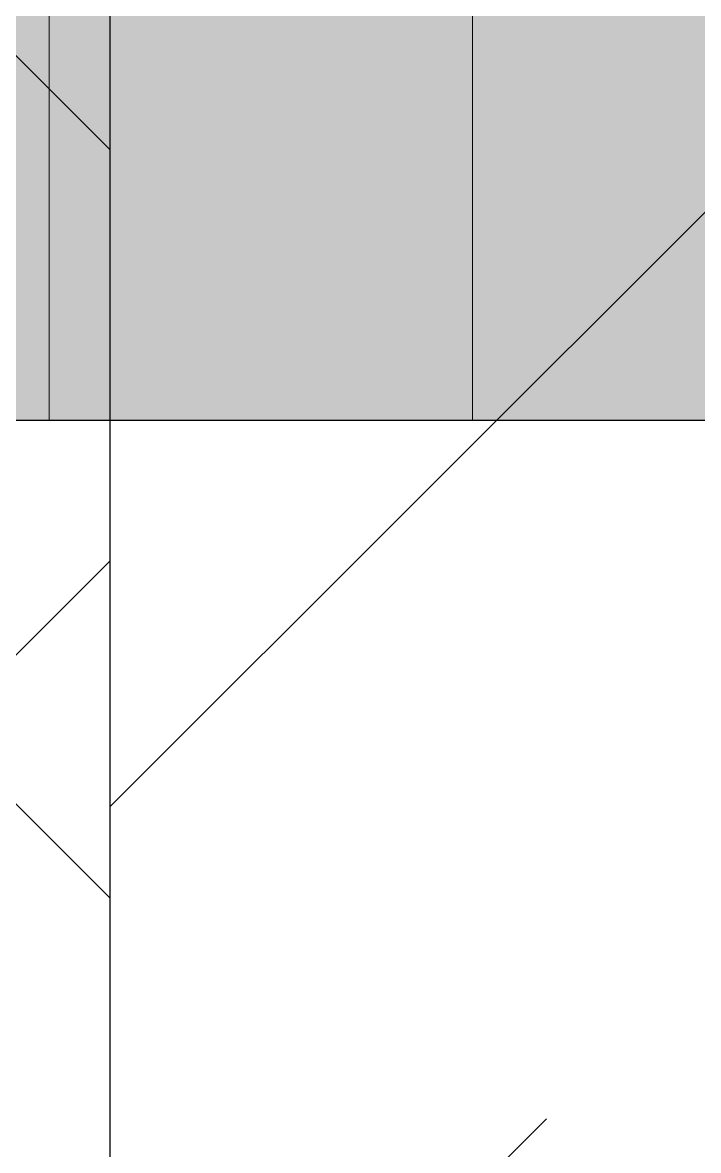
# Model space of a CAD drawing. Header units: millimetres. Extents: x -248073 to 8952771, y -150083 to 710860.
# Drawn here: x -114.5 to -2.8, y 127444.2 to 127630.8 of the extents above; entities that cross this region are included whole.
import ezdxf

# ---------------------------------------------------------------- set-up
doc = ezdxf.new("R2010")
doc.units = ezdxf.units.MM
for name, color, linetype, lineweight in [('АР_Окна БЛОК', 250, 'Continuous', 13), ('АР_Сущ Несущая стена', 202, 'Continuous', 30), ('АР_Утеплитель', 250, 'Continuous', 9), ('АР_Штриховка монолит', 250, 'Continuous', 9)]:
    doc.layers.add(name, color=color, linetype=linetype, lineweight=lineweight)

# ---------------------------------------------------------------- blocks, each defined once
blk = doc.blocks.new('*U410')
h = blk.add_hatch(color=8)
h.dxf.hatch_style = 1
h.paths.add_polyline_path([(-1310, 140.03), (0, 140.03), (0, -220), (-1310, -220)])
at = {"color": 8, "lineweight": 30}
blk.add_line((0, 140.03), (0, -220), dxfattribs=at)
at = {"color": 8}
for p, q in [((-1310, 0), (0, 0)), ((-1310, -70), (0, -70))]:
    blk.add_line(p, q, dxfattribs=at)

msp = doc.modelspace()

# ---------------------------------------------------------------- hatches: boundary and pattern name
at = {"layer": 'АР_Утеплитель', "ltscale": 100}
h = msp.add_hatch(dxfattribs=at)
h.set_pattern_fill('ANSI37', color=8, scale=700)
h.set_pattern_definition([(45, (-945096.63, 169153.53), (-61.871843, 61.871843), []), (135, (-945096.63, 169153.53), (-61.871843, -61.871843), [])])
h.paths.add_polyline_path([(-100.03, 129610), (6250, 129610), (6250, 146840), (-750.18, 146840), (-750.18, 148560), (-900.18, 148560), (-900.18, 146690), (6100, 146690), (6100, 129760), (-250.03, 129760), (-250, 119750), (13150, 119750), (13150, 126100), (21270, 126100), (21270, 131290), (29537.39, 131290), (29537.39, 131040), (29687.39, 131040), (29687.39, 131440), (21120, 131440), (21120, 126250), (13000, 126250), (13000, 119900), (-100, 119900)])
at = {"layer": 'АР_Штриховка монолит', "ltscale": 100}
h = msp.add_hatch(dxfattribs=at)
h.set_pattern_fill('ANSI35', color=8, scale=700)
h.set_pattern_definition([(45, (-944996.7, 169831.52), (-123.743687, 123.743687), []), (45, (-944872.95, 169831.52), (-123.743687, 123.743687), [218.75, -43.75, 0, -43.75])])
h.paths.add_polyline_path([(100, 129410), (-100, 129410), (-99.98, 119900), (12053.2, 119900), (12053.2, 120100), (100.02, 120100)])

# ---------------------------------------------------------------- linework, layer by layer
at = {"layer": 'АР_Сущ Несущая стена', "color": 8, "ltscale": 100}
msp.add_line((-100, 119900), (-100, 129610), dxfattribs=at)

# ---------------------------------------------------------------- block references
at = {"layer": 'АР_Окна БЛОК', "color": 8, "rotation": 270}
msp.add_blockref('*U410', (-40.12, 127564.97), dxfattribs=at)

doc.saveas('drawing.dxf')
